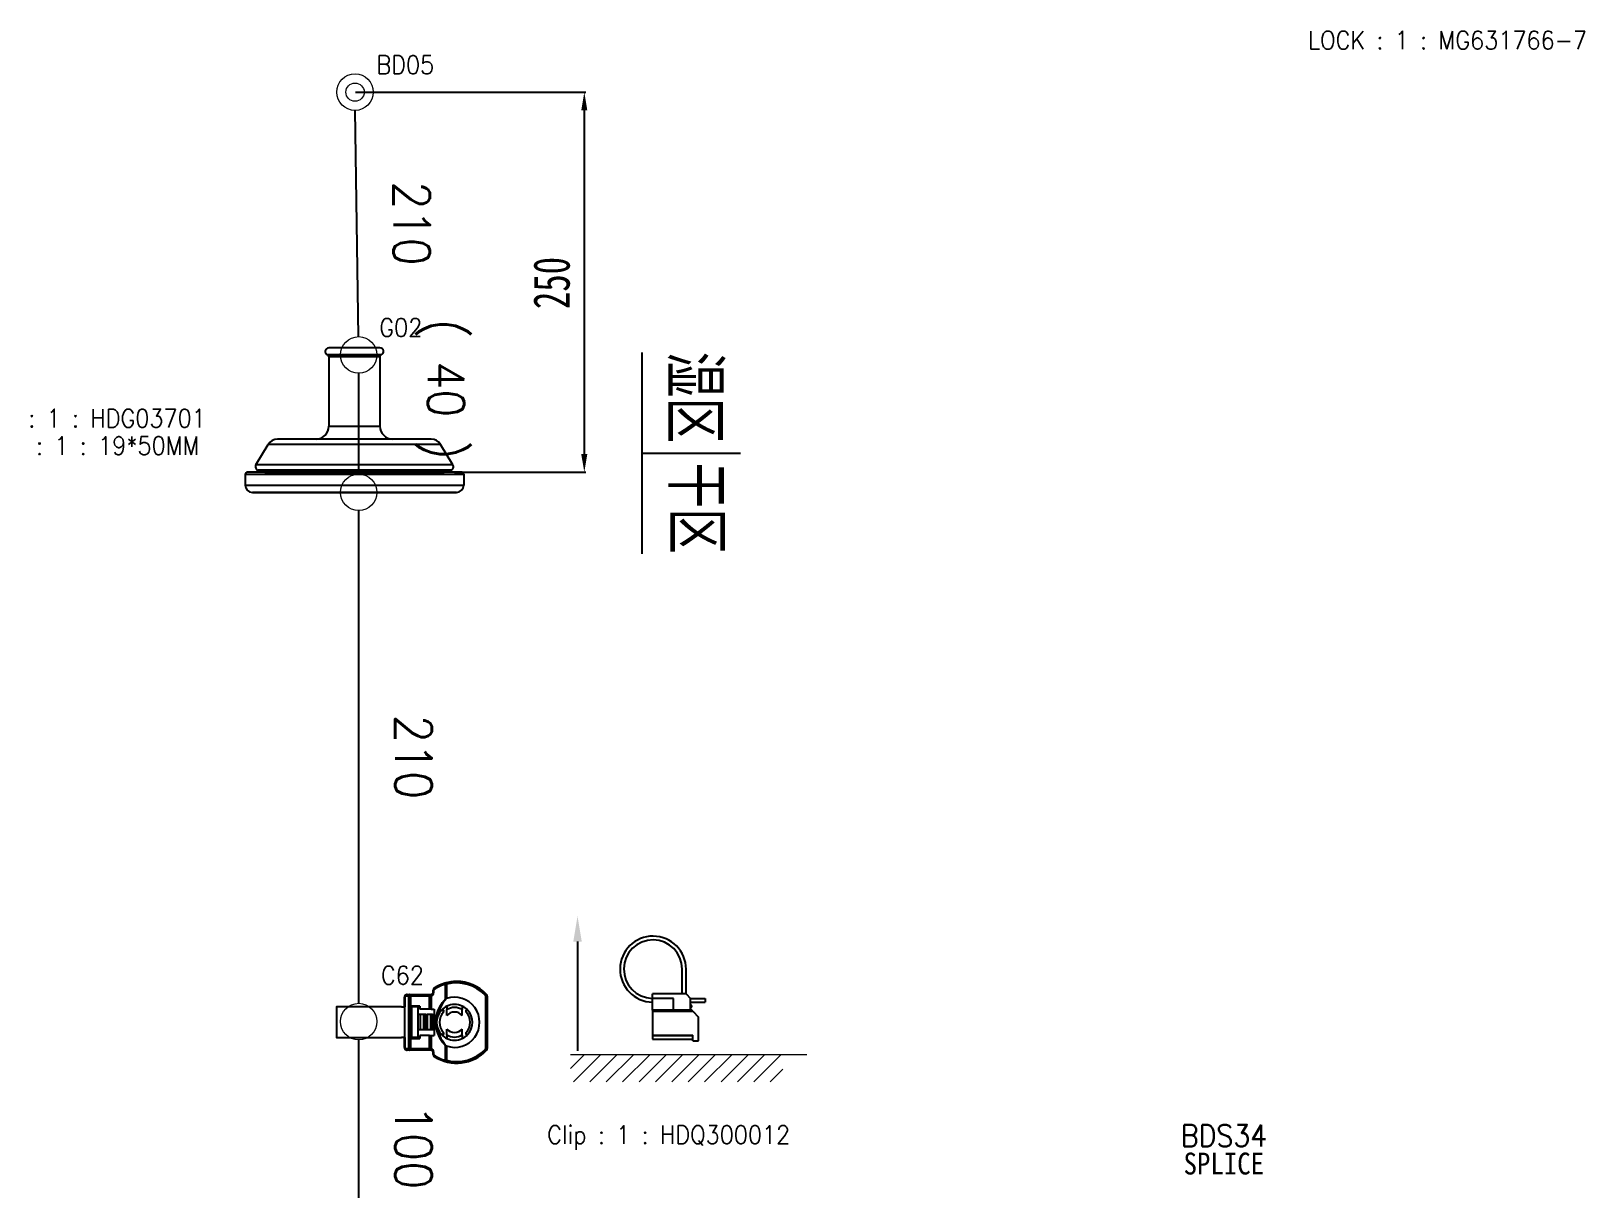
# Model space of a CAD drawing. Header units: inches. Extents: x 47316 to 59086, y 3141 to 11743.
# Drawn here: x 52329.6 to 52542.3, y 5946.1 to 6104.7 of the extents above; entities that cross this region are included whole.
import ezdxf

# ---------------------------------------------------------------- set-up
doc = ezdxf.new("R2010")
doc.units = ezdxf.units.IN
doc.header["$MEASUREMENT"] = 0
doc.layers.add('_0', color=7, linetype='Continuous', lineweight=0)
doc.styles.add('MtX_FangSong_GB2312', font='')
doc.styles.get("Standard").update_dxf_attribs({"font": ''})
doc.styles.get('MtX_FangSong_GB2312').set_extended_font_data('FangSong_GB2312')
doc.styles.get('Standard').set_extended_font_data('SimSun')
doc.linetypes.add('_VH_FULL_TAPE', pattern='A,0.0001,[30,VeSys.shx,S=0.1,R=0,X=0,Y=0],-0.8,[30,VeSys.shx,S=0.1,R=180,X=0,Y=0],-0.0001', length=0.8002)
doc.linetypes.add('_VH_OTCON', pattern='A,0.0001,[7,VeSys.shx,S=0.1,R=0,X=0,Y=0],-0.4,[7,VeSys.shx,S=0.1,R=0,X=0,Y=0],-0.4,["X",Standard,S=1,R=0,X=-0.5,Y=-0.5],-0.0001,[7,VeSys.shx,S=0.1,R=0,X=0,Y=0],-0.4', length=1.2002)

# ---------------------------------------------------------------- blocks, each defined once
blk = doc.blocks.new('YD318-1621')
at = {"lineweight": -3}
for p, q in [((17.05, 15.16), (17.05, -9.6)), ((17.3, -9.78), (17.3, 15.42)), ((17.3, 15.42), (18.8, 15.42)), ((18.8, -9.78), (18.8, 15.42)), ((16.04, 13.93), (13.23, 12.25)), ((16.04, 13.93), (16.04, -8.76)), ((16.77, 13.64), (16.77, -8.56)), ((17.05, 12.69), (16.77, 13.64)), ((19.8, 14.41), (19.8, -9.09)), ((19.8, 9.98), (19.8, 14.41)), ((12.5, 10.96), (12.5, -6.74)), ((13.23, 12.25), (13.23, -7.61)), ((17.05, -7.92), (17.05, 12.69)), ((19.8, -13.52), (19.8, 9.98)), ((0, 3.94), (0, -3.05)), ((0.97, 4.11), (0.97, -2.06)), ((1.21, -1.94), (1.21, 3.94)), ((1.21, 3.94), (10.75, 3.94)), ((10.75, -1.94), (10.75, 3.94)), ((0.97, -2.06), (0.97, -3.22)), ((1.21, -3.06), (1.21, -1.94)), ((10.75, -3.06), (10.75, -1.94)), ((1.21, -3.06), (10.75, -3.06)), ((12.5, -6.74), (12.5, -10.07)), ((13.23, -7.61), (13.23, -11.36)), ((17.05, -11.81), (17.05, -7.92)), ((19.8, -6.67), (19.8, -9.98)), ((16.04, -8.76), (16.04, -13.04)), ((16.77, -8.56), (16.77, -12.75)), ((17.05, -9.6), (17.05, -14.27)), ((17.3, -14.53), (17.3, -9.78)), ((18.8, -14.53), (18.8, -9.78)), ((19.8, -9.09), (19.8, -13.52)), ((16.04, -13.04), (13.23, -11.36)), ((17.05, -11.81), (16.77, -12.75)), ((17.3, -14.53), (18.8, -14.53))]:
    blk.add_line(p, q, dxfattribs=at)
for centre, radius, start, end in [((17.31, 15.16), 0.255, 91.476, 180), ((18.79, 14.41), 1.01, 360, 89.5987), ((16.29, 13.5), 0.503, 16.8545, 120.4047), ((14, 10.96), 1.5, 120.9127, 180.0001), ((0.5, 3.94), 0.501, 19.935, 179.5362), ((10.75, 5.69), 1.75, 270, 0), ((1.21, 4.2), 0.256, 200.3664, 269.1048), ((0.5, -3.05), 0.501, 180.4638, 340.065), ((1.21, -3.31), 0.256, 90.8952, 159.6336), ((10.75, -4.81), 1.75, 0, 90), ((14, -10.07), 1.5, 180, 239.0873), ((16.29, -12.61), 0.503, 239.5953, 343.1455), ((17.31, -14.27), 0.255, 180, 268.524), ((18.79, -13.52), 1.01, 270.4013, 360)]:
    blk.add_arc(centre, radius, start, end, dxfattribs=at)

msp = doc.modelspace()

# ---------------------------------------------------------------- linework, layer by layer
at = {"color": 0}
for p, q in [((52373.99, 6096.36), (52405.52, 6096.36)), ((52405.32, 6093.86), (52405.32, 6046.78)), ((52413.21, 6060.71), (52413.21, 6033.12)), ((52413.21, 6046.91), (52426.72, 6046.91)), ((52387.53, 6044.28), (52405.52, 6044.28))]:
    msp.add_line(p, q, dxfattribs=at)
at = {"color": 0, "linetype": '_VH_FULL_TAPE', "ltscale": 5}
for p, q in [((52374.39, 6062.86), (52373.96, 6093.86)), ((52374.43, 6044.03), (52374.43, 6057.86)), ((52374.43, 5971.53), (52374.43, 6039.03))]:
    msp.add_line(p, q, dxfattribs=at)
msp.add_line((52404.39, 5979.99), (52404.39, 5965.04))
at = {"color": 0, "lineweight": -3}
for p, q in [((52386.45, 5974.14), (52386.4, 5974.34)), ((52380.76, 5972.39), (52380.69, 5972.39)), ((52380.69, 5971.03), (52380.69, 5972.39)), ((52380.76, 5972.39), (52380.76, 5971.03)), ((52381.29, 5972.53), (52380.9, 5972.53)), ((52381.04, 5972.74), (52381.44, 5972.74)), ((52381.29, 5965.32), (52381.29, 5972.53)), ((52381.29, 5972.53), (52381.54, 5972.53)), ((52381.44, 5972.74), (52381.54, 5972.74)), ((52381.54, 5972.74), (52384.12, 5972.74)), ((52381.54, 5972.74), (52381.54, 5972.53)), ((52381.54, 5972.53), (52381.54, 5965.32)), ((52384.12, 5972.53), (52381.54, 5972.53)), ((52384.12, 5972.74), (52384.4, 5972.74)), ((52384.12, 5972.53), (52384.12, 5972.74)), ((52384.3, 5972.53), (52384.12, 5972.53)), ((52384.12, 5970.71), (52384.12, 5972.53)), ((52384.37, 5972.55), (52384.37, 5970.71)), ((52384.61, 5972.95), (52384.61, 5973.32)), ((52384.68, 5973.32), (52384.61, 5973.32)), ((52384.68, 5972.95), (52384.61, 5972.95)), ((52384.68, 5973.32), (52384.68, 5972.95)), ((52386.3, 5972.16), (52386.3, 5974.14)), ((52386.45, 5974.14), (52386.3, 5974.14)), ((52386.45, 5974.14), (52386.45, 5972.17)), ((52391.79, 5972.59), (52391.94, 5972.74)), ((52391.82, 5972.5), (52392.03, 5972.5)), ((52391.82, 5965.36), (52391.82, 5972.5)), ((52392.03, 5972.5), (52392.03, 5965.36)), ((52380.27, 5971.03), (52380.69, 5971.03)), ((52380.69, 5971.03), (52380.69, 5966.83)), ((52380.76, 5971.03), (52380.69, 5971.03)), ((52382.79, 5971.13), (52381.67, 5971.13)), ((52381.67, 5971.13), (52381.67, 5971.03)), ((52382.51, 5971.03), (52381.67, 5971.03)), ((52381.67, 5971.03), (52381.67, 5966.83)), ((52382.51, 5971.03), (52382.51, 5966.83)), ((52382.79, 5971.13), (52382.79, 5970.71)), ((52384.12, 5970.71), (52382.79, 5970.71)), ((52384.37, 5970.71), (52384.12, 5970.71)), ((52384.37, 5970.71), (52384.76, 5970.71)), ((52384.76, 5970.71), (52384.76, 5967.14)), ((52385.77, 5970.61), (52385.96, 5970.61)), ((52386.5, 5971.14), (52386.5, 5970.67)), ((52386.5, 5969.85), (52386.5, 5970.67)), ((52388.6, 5971.14), (52388.6, 5970.67)), ((52388.6, 5969.85), (52388.6, 5970.67)), ((52389.22, 5970.61), (52389.34, 5970.61)), ((52382.83, 5969.98), (52382.51, 5969.98)), ((52383.28, 5969.98), (52382.83, 5969.98)), ((52382.83, 5969.98), (52382.83, 5967.88)), ((52383.63, 5969.98), (52383.28, 5969.98)), ((52383.28, 5969.98), (52383.28, 5967.88)), ((52383.63, 5969.98), (52383.79, 5969.98)), ((52383.63, 5967.88), (52383.63, 5969.98)), ((52384.28, 5969.98), (52383.79, 5969.98)), ((52383.79, 5969.98), (52383.79, 5967.88)), ((52384.48, 5969.98), (52384.28, 5969.98)), ((52384.28, 5969.98), (52384.28, 5967.88)), ((52384.55, 5969.98), (52384.48, 5969.98)), ((52384.48, 5969.98), (52384.48, 5967.88)), ((52384.55, 5969.98), (52384.76, 5969.98)), ((52384.55, 5967.88), (52384.55, 5969.98)), ((52386.5, 5967.19), (52386.5, 5968)), ((52388.6, 5967.19), (52388.6, 5968)), ((52380.69, 5966.83), (52380.27, 5966.83)), ((52380.69, 5965.46), (52380.69, 5966.83)), ((52380.69, 5966.83), (52380.76, 5966.83)), ((52380.76, 5966.83), (52380.76, 5965.46)), ((52382.51, 5966.83), (52381.67, 5966.83)), ((52381.67, 5966.83), (52381.67, 5966.72)), ((52381.67, 5966.72), (52382.79, 5966.72)), ((52382.83, 5967.88), (52382.51, 5967.88)), ((52384.12, 5967.14), (52382.79, 5967.14)), ((52382.79, 5967.14), (52382.79, 5966.72)), ((52383.28, 5967.88), (52382.83, 5967.88)), ((52383.63, 5967.88), (52383.28, 5967.88)), ((52383.79, 5967.88), (52383.63, 5967.88)), ((52384.28, 5967.88), (52383.79, 5967.88)), ((52384.12, 5967.14), (52384.37, 5967.14)), ((52384.12, 5965.32), (52384.12, 5967.14)), ((52384.48, 5967.88), (52384.28, 5967.88)), ((52384.37, 5967.14), (52384.76, 5967.14)), ((52384.37, 5967.14), (52384.37, 5965.31)), ((52384.55, 5967.88), (52384.48, 5967.88)), ((52384.76, 5967.88), (52384.55, 5967.88)), ((52385.96, 5967.25), (52385.77, 5967.25)), ((52386.5, 5967.19), (52386.5, 5966.72)), ((52388.6, 5967.19), (52388.6, 5966.72)), ((52389.34, 5967.25), (52389.22, 5967.25)), ((52380.76, 5965.46), (52380.69, 5965.46)), ((52380.9, 5965.32), (52381.29, 5965.32)), ((52381.44, 5965.11), (52381.04, 5965.11)), ((52381.54, 5965.32), (52381.29, 5965.32)), ((52381.54, 5965.11), (52381.44, 5965.11)), ((52381.54, 5965.32), (52384.12, 5965.32)), ((52381.54, 5965.32), (52381.54, 5965.11)), ((52384.12, 5965.11), (52381.54, 5965.11)), ((52384.12, 5965.32), (52384.3, 5965.32)), ((52384.12, 5965.32), (52384.12, 5965.11)), ((52384.4, 5965.11), (52384.12, 5965.11)), ((52384.61, 5964.53), (52384.61, 5964.9)), ((52384.68, 5964.9), (52384.61, 5964.9)), ((52384.68, 5964.53), (52384.61, 5964.53)), ((52384.68, 5964.9), (52384.68, 5964.53)), ((52386.3, 5963.72), (52386.3, 5965.7)), ((52386.3, 5963.72), (52386.45, 5963.72)), ((52386.4, 5963.52), (52386.45, 5963.72)), ((52386.45, 5965.68), (52386.45, 5963.72)), ((52391.79, 5965.26), (52391.94, 5965.12)), ((52391.82, 5965.36), (52392.03, 5965.36))]:
    msp.add_line(p, q, dxfattribs=at)
at = {"color": 0, "linetype": '_VH_OTCON', "ltscale": 5}
msp.add_line((52374.43, 5938.42), (52374.43, 5966.53), dxfattribs=at)
at = {"color": 0, "lineweight": -3}
for points in [[(52386.4, 5974.34), (52386.37, 5974.33), (52386.35, 5974.32), (52386.33, 5974.3), (52386.31, 5974.24), (52386.3, 5974.14)], [(52381.04, 5972.74), (52381.02, 5972.74), (52380.99, 5972.73), (52380.96, 5972.71), (52380.92, 5972.65), (52380.9, 5972.53)], [(52381.44, 5972.74), (52381.41, 5972.74), (52381.38, 5972.73), (52381.36, 5972.71), (52381.32, 5972.65), (52381.29, 5972.53)], [(52384.4, 5972.74), (52384.38, 5972.74), (52384.36, 5972.73), (52384.35, 5972.71), (52384.32, 5972.65), (52384.3, 5972.53)], [(52384.46, 5972.75), (52384.44, 5972.74), (52384.42, 5972.73), (52384.4, 5972.71), (52384.37, 5972.65), (52384.37, 5972.55)], [(52384.77, 5973.62), (52384.76, 5973.61), (52384.75, 5973.59), (52384.73, 5973.55), (52384.74, 5973.44)], [(52386.45, 5972.18), (52386.38, 5972.2), (52386.32, 5972.18), (52386.3, 5972.16)], [(52380.27, 5971.03), (52377.47, 5971.03), (52371.38, 5971.03), (52371.38, 5966.83), (52377.47, 5966.83), (52380.27, 5966.83)], [(52386.3, 5965.7), (52385.88, 5966.23), (52385.52, 5966.81), (52385.25, 5967.44), (52385.09, 5968.03), (52385, 5968.63), (52385.01, 5969.25), (52385.09, 5969.87), (52385.27, 5970.47), (52385.52, 5971.05), (52385.88, 5971.63), (52386.3, 5972.16)], [(52386.44, 5972.17), (52385.97, 5971.59), (52385.63, 5971.02), (52385.38, 5970.48), (52385.22, 5969.95), (52385.12, 5969.44), (52385.09, 5968.93)], [(52385.09, 5968.93), (52385.14, 5968.32), (52385.28, 5967.69), (52385.52, 5967.05), (52385.69, 5966.72), (52385.91, 5966.37), (52386.15, 5966.03), (52386.44, 5965.68)], [(52380.9, 5965.32), (52380.91, 5965.24), (52380.94, 5965.18), (52380.96, 5965.15), (52380.99, 5965.13), (52381.02, 5965.12), (52381.04, 5965.11)], [(52381.29, 5965.32), (52381.3, 5965.24), (52381.34, 5965.18), (52381.36, 5965.15), (52381.38, 5965.13), (52381.44, 5965.11)], [(52384.3, 5965.32), (52384.31, 5965.24), (52384.33, 5965.18), (52384.35, 5965.15), (52384.36, 5965.13), (52384.4, 5965.11)], [(52384.37, 5965.31), (52384.37, 5965.24), (52384.38, 5965.18), (52384.46, 5965.11)], [(52384.74, 5964.42), (52384.73, 5964.36), (52384.73, 5964.31), (52384.75, 5964.27), (52384.77, 5964.24)], [(52386.3, 5965.7), (52386.35, 5965.66), (52386.42, 5965.66), (52386.45, 5965.68)], [(52386.3, 5963.72), (52386.3, 5963.65), (52386.32, 5963.59), (52386.33, 5963.56), (52386.35, 5963.54), (52386.4, 5963.52)]]:
    msp.add_lwpolyline(points, dxfattribs=at)
at = {"color": 0, "linetype": 'Continuous', "lineweight": 15}
for centre, radius in [((52373.93, 6096.36), 2.5), ((52373.93, 6096.36), 1.25), ((52374.43, 6060.36), 2.5), ((52374.43, 6041.53), 2.5), ((52374.43, 5969.03), 2.5)]:
    msp.add_circle(centre, radius, dxfattribs=at)
at = {"color": 0, "lineweight": -3}
for centre, radius, start, end in [((52387.83, 5968.93), 5.6, 90, 123.1386), ((52387.83, 5968.93), 5.6, 42.8334, 90), ((52381.04, 5972.39), 0.35, 112.2457, 180), ((52380.9, 5972.39), 0.14, 90.0034, 180.0054), ((52381.05, 5972.38), 0.36, 90.4133, 112.0436), ((52384.3, 5972.71), 0.173, 270.3791, 293.9378), ((52384.26, 5972.95), 0.42, 285.2903, 359.999), ((52384.4, 5972.95), 0.21, 270, 285.2899), ((52384.4, 5972.96), 0.212, 285.7234, 359.5672), ((52384.96, 5973.32), 0.35, 123.1386, 180), ((52384.82, 5973.32), 0.14, 123.1399, 180.0013), ((52387.69, 5968.92), 5.4, 104.8884, 123.1207), ((52387.83, 5968.93), 5.39, 42.8334, 104.8705), ((52387.55, 5968.93), 3.43, 251.1343, 108.8657), ((52391.68, 5972.5), 0.14, 360, 42.8334), ((52391.68, 5972.5), 0.35, 360, 42.8334), ((52387.55, 5968.93), 2.45, 136.7082, 223.2918), ((52387.59, 5968.93), 2.1, 136.5675, 223.4325), ((52387.55, 5968.93), 2.45, 115.3769, 136.7082), ((52385.96, 5970.47), 0.14, 316.5675, 90), ((52387.55, 5968.93), 2.45, 64.6231, 115.3769), ((52387.55, 5968.93), 2.03, 58.8526, 121.1474), ((52387.55, 5968.93), 1.4, 41.4096, 138.5904), ((52387.55, 5968.93), 2.45, 43.2918, 64.6231), ((52389.22, 5970.47), 0.14, 90, 223.4325), ((52387.59, 5968.93), 2.1, 316.5675, 43.4325), ((52387.55, 5968.93), 2.45, 316.7082, 43.2918), ((52387.55, 5968.93), 1.4, 221.4096, 318.5904), ((52387.55, 5968.93), 2.45, 223.2918, 244.6231), ((52385.96, 5967.39), 0.14, 270, 43.4325), ((52387.55, 5968.93), 2.03, 238.8526, 301.1474), ((52387.55, 5968.93), 2.45, 244.6231, 295.3769), ((52387.55, 5968.93), 2.45, 295.3769, 316.7082), ((52389.22, 5967.39), 0.14, 136.5675, 270), ((52381.04, 5965.46), 0.35, 180, 247.754), ((52380.9, 5965.46), 0.14, 179.9934, 269.9972), ((52381.05, 5965.47), 0.36, 247.9543, 269.5884), ((52384.3, 5965.15), 0.173, 66.0578, 89.6093), ((52384.26, 5964.9), 0.42, 0.0009, 74.7098), ((52384.4, 5964.9), 0.21, 74.7101, 90), ((52384.4, 5964.9), 0.212, 0.4328, 74.2766), ((52384.96, 5964.53), 0.35, 180, 236.8614), ((52384.82, 5964.53), 0.14, 180.0151, 236.8341), ((52387.69, 5968.94), 5.4, 236.8793, 255.1116), ((52387.83, 5968.93), 5.6, 236.8614, 317.1666), ((52387.83, 5968.93), 5.39, 255.1295, 317.1666), ((52391.68, 5965.36), 0.14, 317.1666, 360), ((52391.68, 5965.36), 0.35, 317.1666, 360)]:
    msp.add_arc(centre, radius, start, end, dxfattribs=at)
at = {"color": 0}
for points in [[(52404.9, 6093.86), (52405.73, 6093.86), (52405.32, 6096.36)], [(52404.9, 6046.78), (52405.73, 6046.78), (52405.32, 6044.28)]]:
    msp.add_solid(points, dxfattribs=at)
msp.add_solid([(52403.81, 5979.99), (52404.39, 5983.49), (52404.97, 5979.99)])
at = {"layer": '_0', "color": 0, "linetype": 'ByBlock', "lineweight": -3, "ltscale": 0.2125}
for p, q in [((52418.73, 5972.81), (52418.73, 5976.21)), ((52418.73, 5972.81), (52418.73, 5976.21)), ((52419.25, 5972.81), (52419.25, 5976.21)), ((52419.25, 5972.81), (52419.25, 5976.21))]:
    msp.add_line(p, q, dxfattribs=at)
at = {"layer": '_0', "color": 0, "linetype": 'ByBlock', "lineweight": -3, "ltscale": 0.2875}
msp.add_line((52419.25, 5972.81), (52414.65, 5972.81), dxfattribs=at)
msp.add_line((52419.25, 5972.81), (52414.65, 5972.81), dxfattribs=at)
at = {"layer": '_0', "color": 0, "linetype": 'ByBlock', "lineweight": -3, "ltscale": 0.0375}
msp.add_line((52414.65, 5972.21), (52414.65, 5972.81), dxfattribs=at)
msp.add_line((52414.65, 5972.21), (52414.65, 5972.81), dxfattribs=at)
at = {"layer": '_0', "color": 0, "linetype": 'ByBlock', "lineweight": -3, "ltscale": 0.18}
msp.add_line((52417.53, 5972.21), (52414.65, 5972.21), dxfattribs=at)
msp.add_line((52417.53, 5972.21), (52414.65, 5972.21), dxfattribs=at)
at = {"layer": '_0', "color": 0, "linetype": 'ByBlock', "lineweight": -3, "ltscale": 0.102907}
for p, q in [((52414.65, 5970.57), (52414.65, 5972.21)), ((52414.65, 5970.57), (52414.65, 5972.21)), ((52417.53, 5970.57), (52417.53, 5972.21)), ((52417.53, 5970.57), (52417.53, 5972.21)), ((52419.85, 5970.57), (52419.85, 5972.21)), ((52419.85, 5970.57), (52419.85, 5972.21))]:
    msp.add_line(p, q, dxfattribs=at)
at = {"layer": '_0', "color": 0, "linetype": 'ByBlock', "lineweight": -3, "ltscale": 0.053033}
msp.add_line((52419.25, 5972.81), (52419.85, 5972.21), dxfattribs=at)
msp.add_line((52419.25, 5972.81), (52419.85, 5972.21), dxfattribs=at)
at = {"layer": '_0', "color": 0, "linetype": 'ByBlock', "lineweight": -3, "ltscale": 0.125}
for p, q in [((52419.85, 5972.21), (52421.85, 5972.21)), ((52419.85, 5972.21), (52421.85, 5972.21)), ((52419.85, 5971.69), (52421.85, 5971.69)), ((52419.85, 5971.69), (52421.85, 5971.69))]:
    msp.add_line(p, q, dxfattribs=at)
at = {"layer": '_0', "color": 0, "linetype": 'ByBlock', "lineweight": -3, "ltscale": 0.0325}
msp.add_line((52421.85, 5972.21), (52421.85, 5971.69), dxfattribs=at)
msp.add_line((52421.85, 5972.21), (52421.85, 5971.69), dxfattribs=at)
at = {"layer": '_0', "color": 0, "linetype": 'ByBlock', "lineweight": -3, "ltscale": 0.007093}
for p, q in [((52414.65, 5970.57), (52414.65, 5970.45)), ((52414.65, 5970.57), (52414.65, 5970.45)), ((52414.65, 5967.17), (52414.65, 5967.06)), ((52414.65, 5967.17), (52414.65, 5967.06))]:
    msp.add_line(p, q, dxfattribs=at)
at = {"layer": '_0', "color": 0, "linetype": 'ByBlock', "lineweight": -3, "ltscale": 0.325}
msp.add_line((52419.85, 5970.57), (52414.65, 5970.57), dxfattribs=at)
msp.add_line((52419.85, 5970.57), (52414.65, 5970.57), dxfattribs=at)
at = {"layer": '_0', "color": 0, "linetype": 'ByBlock', "lineweight": -3, "ltscale": 0.345}
for p, q in [((52414.65, 5970.45), (52420.17, 5970.45)), ((52414.65, 5970.45), (52420.17, 5970.45)), ((52414.65, 5967.17), (52420.17, 5967.17)), ((52414.65, 5967.17), (52420.17, 5967.17)), ((52420.17, 5967.06), (52414.65, 5967.06)), ((52420.17, 5967.06), (52414.65, 5967.06)), ((52414.65, 5966.61), (52420.17, 5966.61)), ((52414.65, 5966.61), (52420.17, 5966.61))]:
    msp.add_line(p, q, dxfattribs=at)
at = {"layer": '_0', "color": 0, "linetype": 'ByBlock', "lineweight": -3, "ltscale": 0.205}
for p, q in [((52414.65, 5970.45), (52414.65, 5967.17)), ((52414.65, 5970.45), (52414.65, 5967.17)), ((52420.97, 5966.37), (52420.97, 5969.65)), ((52420.97, 5966.37), (52420.97, 5969.65))]:
    msp.add_line(p, q, dxfattribs=at)
at = {"layer": '_0', "color": 0, "linetype": 'ByBlock', "lineweight": -3, "ltscale": 0.010773}
for p, q in [((52420.02, 5971.25), (52419.85, 5971.25)), ((52420.02, 5971.25), (52419.85, 5971.25)), ((52419.85, 5971), (52420.02, 5971)), ((52419.85, 5971), (52420.02, 5971))]:
    msp.add_line(p, q, dxfattribs=at)
at = {"layer": '_0', "color": 0, "linetype": 'ByBlock', "lineweight": -3, "ltscale": 0.012906}
msp.add_line((52420.06, 5970.57), (52419.85, 5970.57), dxfattribs=at)
msp.add_line((52420.06, 5970.57), (52419.85, 5970.57), dxfattribs=at)
at = {"layer": '_0', "color": 0, "linetype": 'ByBlock', "lineweight": -3, "ltscale": 0.016051}
msp.add_line((52420.02, 5971), (52420.02, 5971.25), dxfattribs=at)
msp.add_line((52420.02, 5971), (52420.02, 5971.25), dxfattribs=at)
at = {"layer": '_0', "color": 0, "linetype": 'ByBlock', "lineweight": -3, "ltscale": 0.010032}
msp.add_line((52420.17, 5970.45), (52420.06, 5970.57), dxfattribs=at)
msp.add_line((52420.17, 5970.45), (52420.06, 5970.57), dxfattribs=at)
at = {"layer": '_0', "color": 0, "linetype": 'ByBlock', "lineweight": -3, "ltscale": 0.070711}
msp.add_line((52420.17, 5970.45), (52420.97, 5969.65), dxfattribs=at)
msp.add_line((52420.17, 5970.45), (52420.97, 5969.65), dxfattribs=at)
at = {"layer": '_0', "color": 0, "linetype": 'ByBlock', "lineweight": -3, "ltscale": 0.027907}
msp.add_line((52414.65, 5967.06), (52414.65, 5966.61), dxfattribs=at)
msp.add_line((52414.65, 5967.06), (52414.65, 5966.61), dxfattribs=at)
at = {"layer": '_0', "color": 0, "linetype": 'ByBlock', "lineweight": -3, "ltscale": 0.05}
for q in [(52420.17, 5967.17), (52420.17, 5967.17), (52420.97, 5966.37), (52420.97, 5966.37)]:
    msp.add_line((52420.17, 5966.37), q, dxfattribs=at)
at = {"layer": '_0', "color": 7}
for p, q in [((52403.43, 5962.62), (52405.34, 5964.53)), ((52403.43, 5964.53), (52435.8, 5964.53, 0)), ((52403.83, 5960.77), (52407.59, 5964.53)), ((52406.08, 5960.77), (52409.83, 5964.53)), ((52408.32, 5960.77), (52412.08, 5964.53)), ((52410.57, 5960.77), (52414.32, 5964.53)), ((52412.81, 5960.77), (52416.57, 5964.53)), ((52415.06, 5960.77), (52418.81, 5964.53)), ((52417.3, 5960.77), (52421.06, 5964.53)), ((52419.55, 5960.77), (52423.3, 5964.53)), ((52421.79, 5960.77), (52425.55, 5964.53)), ((52424.04, 5960.77), (52427.79, 5964.53)), ((52426.28, 5960.77), (52430.04, 5964.53)), ((52428.53, 5960.77), (52432.28, 5964.53)), ((52430.77, 5960.77), (52432.52, 5962.52))]:
    msp.add_line(p, q, dxfattribs=at)
at = {"layer": '_0', "color": 0, "linetype": 'ByBlock', "lineweight": -3}
for radius, end in [(4.52, 268.9859), (4.52, 268.9859), (4, 268.854), (4, 268.854)]:
    msp.add_arc((52414.73, 5976.21), radius, 0, end, dxfattribs=at)

# ---------------------------------------------------------------- block references
at = {"color": 0, "rotation": 270}
msp.add_blockref('YD318-1621', (52373.4, 6061.33), dxfattribs=at)

# ---------------------------------------------------------------- texts
at = {"color": 0, "style": 'MtX_FangSong_GB2312', "width": 0.7}
for s, height, rotation, p in [('250', 5, 90, (52403.32, 6066.64)), ('湿区', 6.564, 270, (52417.26, 6060.78)), ('干区', 6.564, 270, (52417.54, 6045.63))]:
    msp.add_text(s, height=height, rotation=rotation, dxfattribs=at).set_placement(p)
at = {"color": 42, "linetype": 'Continuous', "lineweight": 15, "char_height": 2.5, "attachment_point": 1}
for s, insert, width in [('\\Fromans.shx;\\W0.9000000000;\\T1.0000000000;\\o\\lLOCK : 1 : MG631766-7', (52504.43, 6104.73), 44.5714), ('\\Fromans.shx;\\W0.9000000000;\\T1.0000000000;\\o\\l : 1 : HDG03701', (52327.64, 6052.93), 30.8571), ('\\Fromans.shx;\\W0.9000000000;\\T1.0000000000;\\o\\l : 1 : 19*50MM', (52328.71, 6049.18), 28.7143), ('\\Fromans.shx;\\W0.9000000000;\\T1.0000000000;\\o\\lClip : 1 : HDQ300012', (52400.24, 5954.78), 39.1071)]:
    msp.add_mtext(s, dxfattribs=dict(at, insert=insert, width=width))
at = {"color": 21, "linetype": 'Continuous', "lineweight": 15, "char_height": 2.5, "attachment_point": 1}
for s, insert, width in [('\\Fromans.shx;\\W0.9000000000;\\T1.0000000000;\\o\\lBD05', (52376.86, 6101.36), 8.7857), ('\\Fromans.shx;\\W0.9000000000;\\T1.0000000000;\\o\\lG02', (52377.25, 6065.36), 6.5357), ('\\Fromans.shx;\\W0.9000000000;\\T1.0000000000;\\o\\lC62', (52377.47, 5976.63), 6.5357)]:
    msp.add_mtext(s, dxfattribs=dict(at, insert=insert, width=width))
at = {"color": 7, "linetype": '_VH_FULL_TAPE', "lineweight": 18, "ltscale": 5, "char_height": 5, "attachment_point": 1, "rotation": 270}
for s, insert, width in [('\\Fromans.shx;\\W0.9000000000;\\T1.0000000000;\\o\\l210', (52384.18, 6084.14), 12.8571), ('\\Fromans.shx;\\W0.9000000000;\\T1.0000000000;\\o\\l( 40 )', (52388.88, 6065.29), 23.5714), ('\\Fromans.shx;\\W0.9000000000;\\T1.0000000000;\\o\\l210', (52384.43, 6011.06), 12.8571)]:
    msp.add_mtext(s, dxfattribs=dict(at, insert=insert, width=width))
at = {"color": 7, "linetype": '_VH_OTCON', "lineweight": 18, "ltscale": 5, "insert": (52384.43, 5957.62), "char_height": 5, "width": 12.8571, "attachment_point": 1, "rotation": 270}
msp.add_mtext('\\Fromans.shx;\\W0.9000000000;\\T1.0000000000;\\o\\l100', dxfattribs=at)
at = {"color": 6, "linetype": 'Continuous', "lineweight": 20, "char_height": 3, "attachment_point": 1}
for s, insert, width in [('\\Fromans.shx;\\W0.9000000000;\\T1.0000000000;\\o\\lBDS34', (52487.01, 5954.9), 13.1143), ('\\f黑体|b0|i0|c1|p0;\\W0.9000000000;\\T1.0000000000;\\o\\lSPLICE', (52487.37, 5951.08), 11.6494)]:
    msp.add_mtext(s, dxfattribs=dict(at, insert=insert, width=width))

doc.saveas('drawing.dxf')
